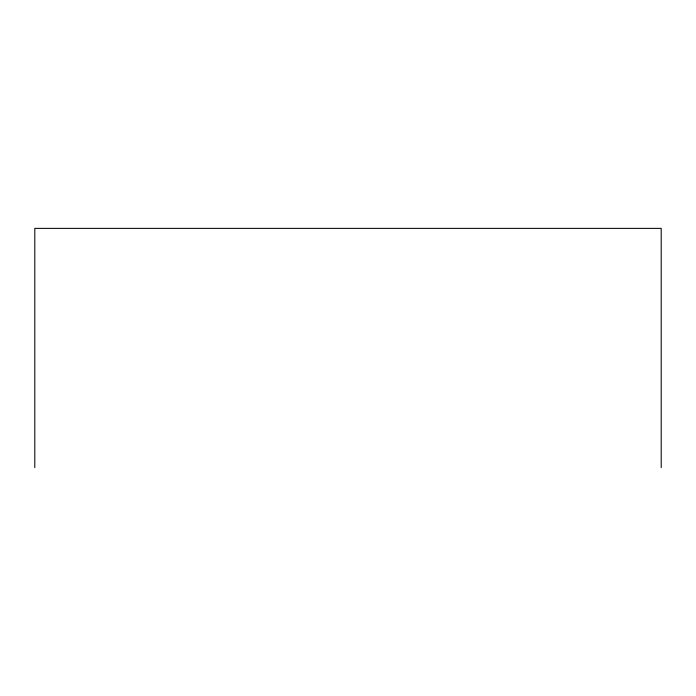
<?xml version="1.0" encoding="UTF-8"?>
<svg xmlns="http://www.w3.org/2000/svg" width="696" height="696" viewBox="0 0 696 696"><rect width="100%" height="100%" fill="white"/><g stroke="black" fill="none" stroke-linecap="round" stroke-linejoin="round"><path stroke-width="1.04" d="M661.2 467.625L661.2 228.375L34.8 228.375L34.8 467.625"/></g></svg>
